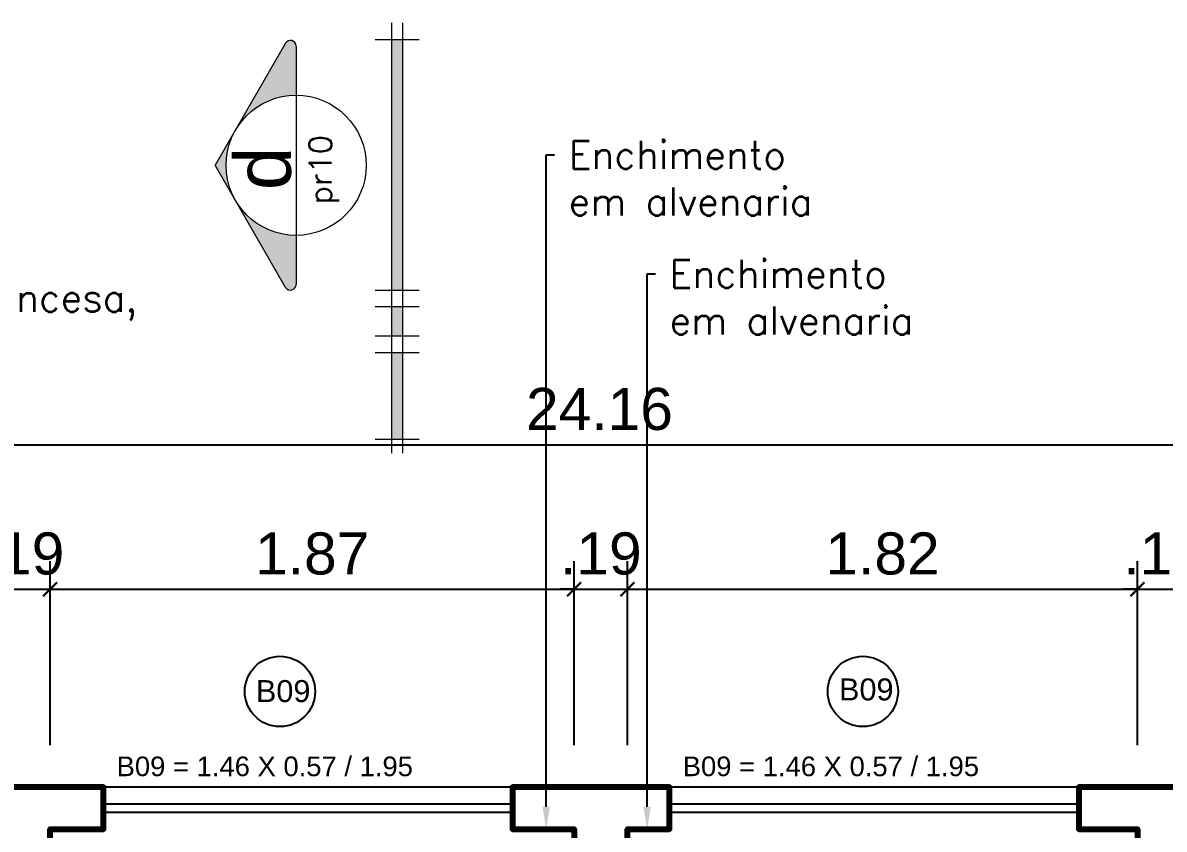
# Model space of a CAD drawing. Header units: metres. Extents: x -15851 to -15710, y 6781 to 6850.
# Drawn here: x -15805.725 to -15801.652, y 6837.447 to 6840.323 of the extents above; entities that cross this region are included whole.
import ezdxf
from ezdxf import colors
from ezdxf.entities.mleader import LeaderData, LeaderLine
from ezdxf.enums import TextEntityAlignment as Align
from ezdxf.math import Vec2, Vec3

# ---------------------------------------------------------------- set-up
doc = ezdxf.new("R2010")
doc.units = ezdxf.units.M
for name, color, linetype, lineweight in [('cota', 18, 'Continuous', 9), ('linha', 1, 'Continuous', 9), ('Linha 1', 1, 'Continuous', 13), ('linha2', 2, 'Continuous', 20), ('parede', 8, 'Continuous', 80)]:
    doc.layers.add(name, color=color, linetype=linetype, lineweight=lineweight)
doc.layers.add('ESQUADRIAS', color=2, linetype='Continuous')
doc.layers.add('Texto Esquadrias', color=7, linetype='Continuous')
doc.styles.add('AMBI', font='arial.ttf')
doc.styles.add('arial', font='arial.ttf')
doc.styles.add('romans', font='romans.shx')
doc.dimstyles.new('1-50', dxfattribs={"dimtxt": 0.15, "dimasz": 0.05, "dimexe": 0.1, "dimexo": 0.15, "dimgap": 0.05, "dimtad": 1, "dimzin": 4, "dimdsep": 46, "dimtxsty": 'arial', "dimblk": 'ARCHTICK', "dimcen": 0, "dimdle": 0.08, "dimclrd": 256, "dimclre": 256, "dimclrt": 256, "dimadec": 1, "dimazin": 0, "dimtfac": 1, "dimtix": 1, "dimtmove": 0, "dimatfit": 0, "dimldrblk": 'ARCHTICK', "dimfxl": 1, "dimtolj": 1, "dimarcsym": 0})

# ---------------------------------------------------------------- blocks, each defined once
blk = doc.blocks.new('_ArchTick')
at = {"color": 0, "linetype": 'ByBlock', "const_width": 0.15}
blk.add_lwpolyline([(-0.5, -0.5), (0.5, 0.5)], dxfattribs=at)
blk = doc.blocks.new('*D574')
at = {"layer": 'cota', "lineweight": -2, "transparency": 16777216}
for p, q in [((-15805.8173, 6837.7473), (-15805.8173, 6838.4029)), ((-15805.6273, 6837.7473), (-15805.6273, 6838.4029)), ((-15805.8173, 6838.3029), (-15805.8673, 6838.3029)), ((-15805.8173, 6838.3029), (-15805.6273, 6838.3029)), ((-15805.6273, 6838.3029), (-15805.5773, 6838.3029))]:
    blk.add_line(p, q, dxfattribs=at)
at = {"layer": 'Defpoints', "color": 0, "transparency": 16777216}
for p in [(-15805.6273, 6838.3029), (-15805.8173, 6837.5973), (-15805.6273, 6837.5973)]:
    blk.add_point(p, dxfattribs=at)
at = {"layer": 'cota', "lineweight": -2, "transparency": 16777216, "xscale": 0.05, "yscale": 0.05, "zscale": 0.05}
blk.add_blockref('_ArchTick', (-15805.8173, 6838.3029), dxfattribs=at)
at = {"layer": 'cota', "lineweight": -2, "transparency": 16777216, "xscale": 0.05, "yscale": 0.05, "zscale": 0.05, "rotation": 180}
blk.add_blockref('_ArchTick', (-15805.6273, 6838.3029), dxfattribs=at)
at = {"layer": 'cota', "transparency": 16777216, "insert": (-15805.7223, 6838.4295), "char_height": 0.15, "attachment_point": 5, "style": 'arial'}
blk.add_mtext('\\A1;.19', dxfattribs=at)
blk = doc.blocks.new('*D575')
at = {"layer": 'cota', "lineweight": -2, "transparency": 16777216}
for p, q in [((-15805.6273, 6837.7473), (-15805.6273, 6838.4029)), ((-15803.7573, 6837.7473), (-15803.7573, 6838.4029)), ((-15805.7073, 6838.3029), (-15803.6773, 6838.3029))]:
    blk.add_line(p, q, dxfattribs=at)
at = {"layer": 'Defpoints', "color": 0, "transparency": 16777216}
for p in [(-15803.7573, 6838.3029), (-15805.6273, 6837.5973), (-15803.7573, 6837.5973)]:
    blk.add_point(p, dxfattribs=at)
at = {"layer": 'cota', "lineweight": -2, "transparency": 16777216, "xscale": 0.05, "yscale": 0.05, "zscale": 0.05, "rotation": 180}
blk.add_blockref('_ArchTick', (-15805.6273, 6838.3029), dxfattribs=at)
at = {"layer": 'cota', "lineweight": -2, "transparency": 16777216, "xscale": 0.05, "yscale": 0.05, "zscale": 0.05}
blk.add_blockref('_ArchTick', (-15803.7573, 6838.3029), dxfattribs=at)
at = {"layer": 'cota', "transparency": 16777216, "insert": (-15804.6923, 6838.4295), "char_height": 0.15, "attachment_point": 5, "style": 'arial'}
blk.add_mtext('\\A1;1.87', dxfattribs=at)
blk = doc.blocks.new('*D576')
at = {"layer": 'cota', "lineweight": -2, "transparency": 16777216}
for p, q in [((-15803.7573, 6837.7473), (-15803.7573, 6838.4029)), ((-15803.5673, 6837.7473), (-15803.5673, 6838.4029)), ((-15803.7573, 6838.3029), (-15803.8073, 6838.3029)), ((-15803.7573, 6838.3029), (-15803.5673, 6838.3029)), ((-15803.5673, 6838.3029), (-15803.5173, 6838.3029))]:
    blk.add_line(p, q, dxfattribs=at)
at = {"layer": 'Defpoints', "color": 0, "transparency": 16777216}
for p in [(-15803.5673, 6838.3029), (-15803.7573, 6837.5973), (-15803.5673, 6837.5973)]:
    blk.add_point(p, dxfattribs=at)
at = {"layer": 'cota', "lineweight": -2, "transparency": 16777216, "xscale": 0.05, "yscale": 0.05, "zscale": 0.05}
blk.add_blockref('_ArchTick', (-15803.7573, 6838.3029), dxfattribs=at)
at = {"layer": 'cota', "lineweight": -2, "transparency": 16777216, "xscale": 0.05, "yscale": 0.05, "zscale": 0.05, "rotation": 180}
blk.add_blockref('_ArchTick', (-15803.5673, 6838.3029), dxfattribs=at)
at = {"layer": 'cota', "transparency": 16777216, "insert": (-15803.6623, 6838.4295), "char_height": 0.15, "attachment_point": 5, "style": 'arial'}
blk.add_mtext('\\A1;.19', dxfattribs=at)
blk = doc.blocks.new('*D577')
at = {"layer": 'cota', "lineweight": -2, "transparency": 16777216}
for p, q in [((-15803.5673, 6837.7473), (-15803.5673, 6838.4029)), ((-15801.7473, 6837.7473), (-15801.7473, 6838.4029)), ((-15803.6473, 6838.3029), (-15801.6673, 6838.3029))]:
    blk.add_line(p, q, dxfattribs=at)
at = {"layer": 'Defpoints', "color": 0, "transparency": 16777216}
for p in [(-15801.7473, 6838.3029), (-15803.5673, 6837.5973), (-15801.7473, 6837.5973)]:
    blk.add_point(p, dxfattribs=at)
at = {"layer": 'cota', "lineweight": -2, "transparency": 16777216, "xscale": 0.05, "yscale": 0.05, "zscale": 0.05, "rotation": 180}
blk.add_blockref('_ArchTick', (-15803.5673, 6838.3029), dxfattribs=at)
at = {"layer": 'cota', "lineweight": -2, "transparency": 16777216, "xscale": 0.05, "yscale": 0.05, "zscale": 0.05}
blk.add_blockref('_ArchTick', (-15801.7473, 6838.3029), dxfattribs=at)
at = {"layer": 'cota', "transparency": 16777216, "insert": (-15802.6573, 6838.4295), "char_height": 0.15, "attachment_point": 5, "style": 'arial'}
blk.add_mtext('\\A1;1.82', dxfattribs=at)
blk = doc.blocks.new('*D578')
at = {"layer": 'cota', "lineweight": -2, "transparency": 16777216}
for p, q in [((-15801.7473, 6837.7473), (-15801.7473, 6838.4029)), ((-15801.5573, 6837.7473), (-15801.5573, 6838.4029)), ((-15801.7473, 6838.3029), (-15801.7973, 6838.3029)), ((-15801.7473, 6838.3029), (-15801.5573, 6838.3029)), ((-15801.5573, 6838.3029), (-15801.5073, 6838.3029))]:
    blk.add_line(p, q, dxfattribs=at)
at = {"layer": 'Defpoints', "color": 0, "transparency": 16777216}
for p in [(-15801.5573, 6838.3029), (-15801.7473, 6837.5973), (-15801.5573, 6837.5973)]:
    blk.add_point(p, dxfattribs=at)
at = {"layer": 'cota', "lineweight": -2, "transparency": 16777216, "xscale": 0.05, "yscale": 0.05, "zscale": 0.05}
blk.add_blockref('_ArchTick', (-15801.7473, 6838.3029), dxfattribs=at)
at = {"layer": 'cota', "lineweight": -2, "transparency": 16777216, "xscale": 0.05, "yscale": 0.05, "zscale": 0.05, "rotation": 180}
blk.add_blockref('_ArchTick', (-15801.5573, 6838.3029), dxfattribs=at)
at = {"layer": 'cota', "transparency": 16777216, "insert": (-15801.6523, 6838.4295), "char_height": 0.15, "attachment_point": 5, "style": 'arial'}
blk.add_mtext('\\A1;.19', dxfattribs=at)
blk = doc.blocks.new('*D583')
at = {"layer": 'cota', "lineweight": -2, "transparency": 16777216}
for p, q in [((-15815.7473, 6838.4529), (-15815.7473, 6838.9183)), ((-15791.5873, 6838.4529), (-15791.5873, 6838.9183)), ((-15815.8273, 6838.8183), (-15791.5073, 6838.8183))]:
    blk.add_line(p, q, dxfattribs=at)
at = {"layer": 'Defpoints', "color": 0, "transparency": 16777216}
for p in [(-15791.5873, 6838.8183), (-15815.7473, 6838.3029), (-15791.5873, 6838.3029)]:
    blk.add_point(p, dxfattribs=at)
at = {"layer": 'cota', "lineweight": -2, "transparency": 16777216, "xscale": 0.05, "yscale": 0.05, "zscale": 0.05, "rotation": 180}
blk.add_blockref('_ArchTick', (-15815.7473, 6838.8183), dxfattribs=at)
at = {"layer": 'cota', "lineweight": -2, "transparency": 16777216, "xscale": 0.05, "yscale": 0.05, "zscale": 0.05}
blk.add_blockref('_ArchTick', (-15791.5873, 6838.8183), dxfattribs=at)
at = {"layer": 'cota', "transparency": 16777216, "insert": (-15803.6673, 6838.9449), "char_height": 0.15, "attachment_point": 5, "style": 'arial'}
blk.add_mtext('\\A1;24.16', dxfattribs=at)

msp = doc.modelspace()

# ---------------------------------------------------------------- hatches: boundary and pattern name
at = {"layer": 'linha'}
h = msp.add_hatch(color=256, dxfattribs=at)
h.paths.add_polyline_path([(-15804.787, 6840.2502, -0.767327), (-15804.7497, 6840.2402), (-15804.7497, 6840.0649, 0.267949), (-15804.9662, 6839.9399)])
h.paths.add_polyline_path([(-15804.9662, 6839.6899), (-15805.0384, 6839.8149), (-15804.9662, 6839.9399, 0.131652), (-15804.9997, 6839.8149, 0.131652)])
h.paths.add_polyline_path([(-15804.7497, 6839.3895, -0.767327), (-15804.787, 6839.3795), (-15804.9662, 6839.6899, 0.267949), (-15804.7497, 6839.5649)])
h = msp.add_hatch(color=256, dxfattribs=at)
h.paths.add_polyline_path([(-15804.4088, 6839.37), (-15804.4088, 6840.2637), (-15804.3695, 6840.2637), (-15804.3695, 6839.37)])
h.paths.add_polyline_path([(-15804.4088, 6838.8381), (-15804.4088, 6839.147), (-15804.3695, 6839.147), (-15804.3695, 6838.8381)])
msp.add_hatch(color=256, dxfattribs=at).paths.add_polyline_path([(-15804.4088, 6839.2061), (-15804.4088, 6839.3109), (-15804.3695, 6839.3109), (-15804.3695, 6839.2061)])

# ---------------------------------------------------------------- linework, layer by layer
at = {"layer": 'ESQUADRIAS', "color": 1}
for p, q in [((-15803.9773, 6837.5973), (-15805.4373, 6837.5973)), ((-15801.9573, 6837.5973), (-15803.4173, 6837.5973))]:
    msp.add_line(p, q, dxfattribs=at)
at = {"layer": 'ESQUADRIAS', "linetype": 'ByBlock', "ltscale": 0.15}
for points in [[(-15805.4373, 6837.5373), (-15803.9773, 6837.5373), (-15803.9773, 6837.5073), (-15805.4373, 6837.5073)], [(-15803.4173, 6837.5373), (-15801.9573, 6837.5373), (-15801.9573, 6837.5073), (-15803.4173, 6837.5073)]]:
    msp.add_lwpolyline(points, close=True, dxfattribs=at)
at = {"layer": 'linha'}
for p, q in [((-15804.4088, 6840.3228), (-15804.4088, 6838.7881)), ((-15804.3695, 6840.3228), (-15804.3695, 6838.7881)), ((-15804.468, 6840.2637), (-15804.3104, 6840.2637)), ((-15804.787, 6840.2502), (-15805.0384, 6839.8149)), ((-15804.787, 6839.3795), (-15805.0384, 6839.8149)), ((-15804.468, 6839.37), (-15804.3104, 6839.37)), ((-15804.468, 6839.3109), (-15804.3104, 6839.3109)), ((-15804.468, 6839.2061), (-15804.3104, 6839.2061)), ((-15804.468, 6839.2061), (-15804.3104, 6839.2061)), ((-15804.468, 6839.147), (-15804.3104, 6839.147)), ((-15804.468, 6838.8381), (-15804.3104, 6838.8381))]:
    msp.add_line(p, q, dxfattribs=at)
for centre, start, end in [((-15804.7697, 6840.2402), 0, 150), ((-15804.7697, 6839.3895), 210, 0)]:
    msp.add_arc(centre, 0.02, start, end, dxfattribs=at)
at = {"layer": 'linha2'}
msp.add_line((-15804.7497, 6840.2402), (-15804.7497, 6839.3895), dxfattribs=at)
msp.add_circle((-15804.7497, 6839.8149), 0.25, dxfattribs=at)
at = {"layer": 'parede'}
for points in [[(-15805.7123, 6833.9423), (-15805.5473, 6833.9423), (-15805.5473, 6834.1473), (-15805.6273, 6834.1473), (-15805.6273, 6837.4473), (-15805.4374, 6837.4473), (-15805.4374, 6837.5973), (-15805.8573, 6837.5973)], [(-15804.6473, 6834.1473), (-15804.6473, 6833.9423), (-15803.4473, 6833.9423), (-15803.4473, 6834.1473), (-15803.5673, 6834.1473), (-15803.5673, 6837.4473), (-15803.4173, 6837.4473), (-15803.4173, 6837.5973), (-15803.9773, 6837.5973), (-15803.9773, 6837.4473), (-15803.7573, 6837.4473), (-15803.7573, 6834.1473)], [(-15801.4773, 6837.5973), (-15801.9573, 6837.5973), (-15801.9573, 6837.4473), (-15801.7473, 6837.4473), (-15801.7473, 6834.1473), (-15802.5473, 6834.1473), (-15802.5473, 6833.9423), (-15801.5423, 6833.9423)]]:
    msp.add_lwpolyline(points, dxfattribs=at)
at = {"layer": 'Texto Esquadrias'}
for centre in [(-15804.8073, 6837.9384), (-15802.7273, 6837.9384)]:
    msp.add_circle(centre, 0.1254, dxfattribs=at)

# ---------------------------------------------------------------- texts
at = {"layer": 'linha2'}
for s, height, style, p in [('pr10', 0.08, 'romans', (-15804.6231, 6839.7992)), ('d', 0.2, 'arial', (-15804.7684, 6839.8036))]:
    msp.add_text(s, height=height, rotation=90, dxfattribs=dict(at, style=style)).set_placement(p, align=Align.CENTER)
at = {"layer": 'Texto Esquadrias', "style": 'AMBI'}
for s, insert, char_height, width, attachment_point in [('B09', (-15804.8932, 6837.9789), 0.07833, 1.166286, 1), ('B09', (-15802.8126, 6837.9848), 0.07833, 0.256675, 1), ('B09 = 1.46 X 0.57 / 1.95', (-15804.3328, 6837.6353), 0.07, 1.100632, 9), ('B09 = 1.46 X 0.57 / 1.95', (-15802.3128, 6837.6353), 0.07, 1.100632, 9)]:
    msp.add_mtext(s, dxfattribs=dict(at, insert=insert, char_height=char_height, width=width, attachment_point=attachment_point))

# ---------------------------------------------------------------- dimensions: what is measured, and where the dimension line sits
at = {"layer": 'cota'}
for base, p1, p2, picture, middle in [((-15791.5873, 6838.8183), (-15815.7473, 6838.3029), (-15791.5873, 6838.3029), '*D583', (-15803.6673, 6838.9449)), ((-15805.6273, 6838.3029), (-15805.8173, 6837.5973), (-15805.6273, 6837.5973), '*D574', (-15805.7223, 6838.4295)), ((-15803.7573, 6838.3029), (-15805.6273, 6837.5973), (-15803.7573, 6837.5973), '*D575', (-15804.6923, 6838.4295)), ((-15803.5673, 6838.3029), (-15803.7573, 6837.5973), (-15803.5673, 6837.5973), '*D576', (-15803.6623, 6838.4295)), ((-15801.7473, 6838.3029), (-15803.5673, 6837.5973), (-15801.7473, 6837.5973), '*D577', (-15802.6573, 6838.4295)), ((-15801.5573, 6838.3029), (-15801.7473, 6837.5973), (-15801.5573, 6837.5973), '*D578', (-15801.6523, 6838.4295))]:
    dim = msp.add_linear_dim(base=base, p1=p1, p2=p2, dimstyle='1-50', dxfattribs=at)
    dim.commit()
    dim.dimension.update_dxf_attribs({"geometry": picture, "text_midpoint": middle})

# ---------------------------------------------------------------- leaders
at = {"layer": 'Linha 1'}
ml = msp.add_multileader_mtext('Standard', dxfattribs=at)
ml.set_content('Enchimento \\Pem alvenaria', color=2, style='romans')
ml.set_leader_properties(color=1)
ml.build(insert=Vec2(0, 0))
ml.multileader.update_dxf_attribs({"text_right_attachment_type": 6, "dogleg_length": 3, "arrow_head_size": 0.08})
ctx = ml.context
ctx.base_point, ctx.char_height, ctx.arrow_head_size, ctx.landing_gap_size, ctx.plane_origin = Vec3(-15803.8273, 6839.8523), 0.1, 0.08, 0.05, Vec3(-15803.8573, 6837.4473)
ctx.right_attachment = 6
notes = []
notes.append((ctx, [(0, (1, 1, 0), (-15803.8573, 6839.8523), (1, 0), 0.03, [(0, [(-15803.8573, 6837.4473)], 0, [])])]))
ctx.mtext.insert, ctx.mtext.width, ctx.mtext.flow_direction = Vec3(-15803.7773, 6839.9023), 2.627266, 5
ml = msp.add_multileader_mtext('Standard', dxfattribs=at)
ml.set_content('Enchimento \\Pem alvenaria', color=2, style='romans')
ml.set_leader_properties(color=1)
ml.build(insert=Vec2(0, 0))
ml.multileader.update_dxf_attribs({"text_right_attachment_type": 6, "dogleg_length": 3, "arrow_head_size": 0.08})
ctx = ml.context
ctx.base_point, ctx.char_height, ctx.arrow_head_size, ctx.landing_gap_size, ctx.plane_origin = Vec3(-15803.4673, 6839.4278), 0.1, 0.08, 0.05, Vec3(-15803.4973, 6837.4473)
ctx.right_attachment = 6
notes.append((ctx, [(0, (1, 1, 0), (-15803.4973, 6839.4278), (1, 0), 0.03, [(0, [(-15803.4973, 6837.4473)], 0, [])])]))
ctx.mtext.insert, ctx.mtext.width, ctx.mtext.flow_direction = Vec3(-15803.4173, 6839.4778), 2.627266, 5
ml = msp.add_multileader_mtext('Standard', dxfattribs=at)
ml.set_content('Pia e Bancada em Granito Fixa com mão francesa, parafusos e massa plástica. h=95cm', color=2, style='romans')
ml.set_leader_properties(color=1)
ml.build(insert=Vec2(0, 0))
ml.multileader.update_dxf_attribs({"text_right_attachment_type": 6, "dogleg_length": 3, "arrow_head_size": 0.08})
ctx = ml.context
ctx.base_point, ctx.char_height, ctx.arrow_head_size, ctx.landing_gap_size, ctx.plane_origin = Vec3(-15808.9186, 6839.325), 0.1, 0.08, 0.05, Vec3(-15808.9486, 6838.1253)
ctx.right_attachment = 6
notes.append((ctx, [(0, (1, 1, 0), (-15808.9486, 6839.325), (1, 0), 0.03, [(0, [(-15808.9486, 6837.4473)], 0, [])])]))
ctx.mtext.insert, ctx.mtext.width, ctx.mtext.flow_direction = Vec3(-15808.8686, 6839.3917), 3.880006, 5
for ctx, leaders in notes:
    for number, flags, end, landing, length, lines in leaders:
        leader = LeaderData()
        leader.index, (leader.has_last_leader_line, leader.has_dogleg_vector, leader.attachment_direction) = number, flags
        leader.last_leader_point, leader.dogleg_vector, leader.dogleg_length = Vec3(end), Vec3(landing), length
        for number, points, colour, breaks in lines:
            line = LeaderLine()
            line.index, line.vertices, line.color, line.breaks = number, Vec3.list(points), colors.encode_raw_color(colour), breaks
            leader.lines.append(line)
        ctx.leaders.append(leader)

doc.saveas('drawing.dxf')
